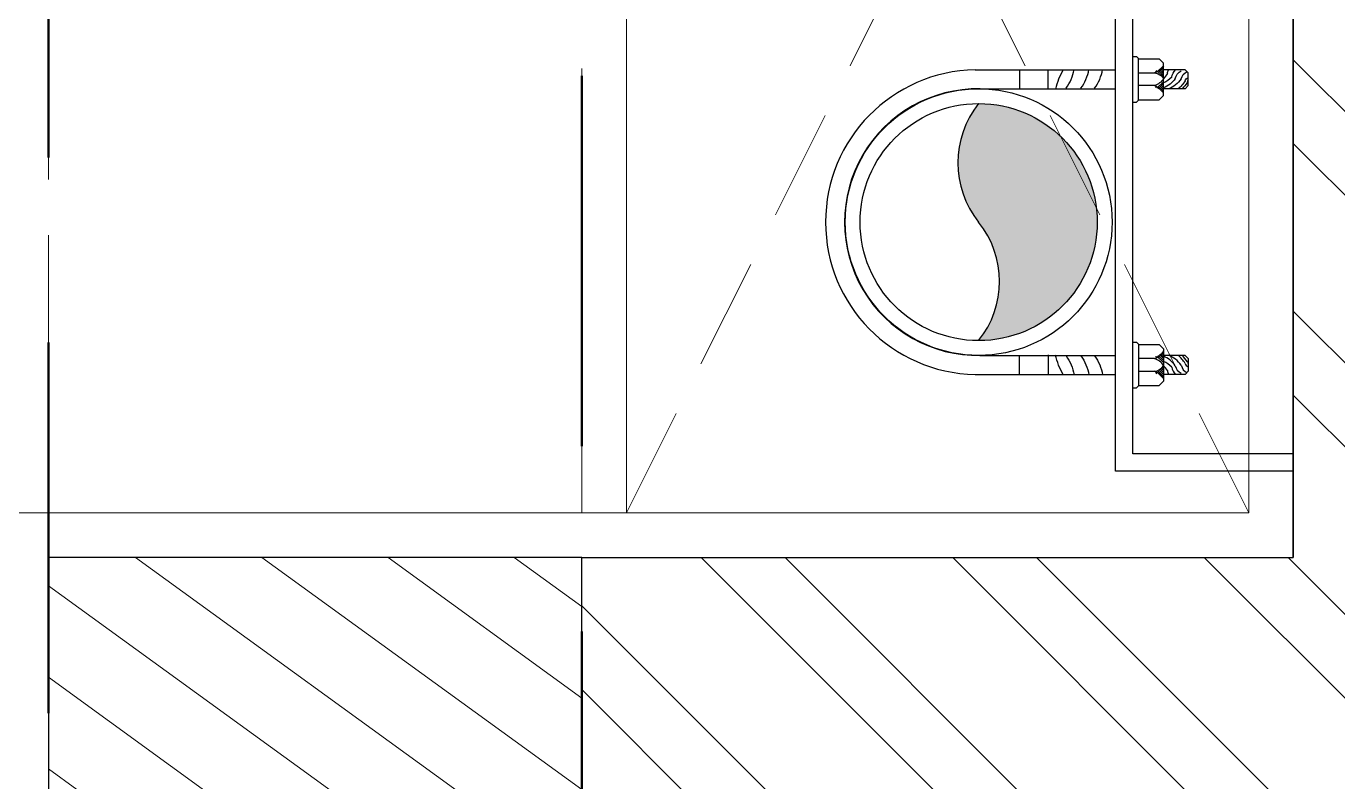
# Model space of a CAD drawing. Header units: inches. Extents: x -190799 to -189704, y -49100 to -46985.
# Drawn here: x -190497.99 to -190475.86, y -47977.65 to -47964.9 of the extents above; entities that cross this region are included whole.
import ezdxf

# ---------------------------------------------------------------- set-up
doc = ezdxf.new("R2010")
doc.units = ezdxf.units.IN
doc.header["$LTSCALE"] = 25
doc.header["$MEASUREMENT"] = 0
doc.linetypes.add('DASHED2', pattern=[0.375, 0.25, -0.125])
doc.layers.get('0').update_dxf_attribs({"lineweight": 0})
for name, color, linetype, lineweight in [('COLUMN', 1, 'Continuous', 30), ('COLUMNHATCH', 8, 'Continuous', 0), ('CWS', 180, 'Continuous', 18), ('elevation', 6, 'Continuous', 9), ('hidden', 7, 'DASHED2', 5), ('PLASTER LINE', 1, 'Continuous', 5), ('PP-BEAM', 104, 'DASHED2', 50), ('PP-WALL', 7, 'Continuous', 30), ('sechatch', 8, 'Continuous', 0), ('SH - ANGLE SUPPORT', 7, 'Continuous', 30)]:
    doc.layers.add(name, color=color, linetype=linetype, lineweight=lineweight)
doc.layers.add('SH- WWP', color=92, linetype='Continuous')

# ---------------------------------------------------------------- blocks, each defined once
blk = doc.blocks.new('*X19')
at = {"color": 0}
for p, q in [((113.6040440224238, 341.4692042597887), (113.7240518539459, 341.5892120913109)), ((113.7279130090329, 341.4162965511011), (114.3176786467903, 342.0060621888587)), ((113.8423566890578, 341.3539635358294), (114.318169125598, 341.8297759723697)), ((113.9481308900426, 341.2829610415177), (114.3186596044057, 341.6534897558808)), ((114.0456951115147, 341.2037485676931), (114.3191500832134, 341.4772035393918)), ((114.1352787081868, 341.1165554690687), (114.3196405620211, 341.3009173229029)), ((114.2169109186877, 341.0214109842728), (114.3201310408288, 341.1246311064139)), ((114.2904245531791, 340.9181479234677), (114.3206215196365, 340.948344889925))]:
    blk.add_line(p, q, dxfattribs=at)
blk = doc.blocks.new('wwp')
at = {"layer": 'SH- WWP', "lineweight": 30}
h = blk.add_hatch(color=256, dxfattribs=at)
edge = h.paths.add_edge_path()
edge.add_ellipse((-188963.3754563629, -47122.30950436633), major_axis=(1.131884257421873, -1.131884257421873), ratio=1, start_angle=96.33861705337148, end_angle=173.6613829472612, ccw=False)
edge.add_ellipse((-188964.3754563629, -47121.05957479056), major_axis=(-1.414213562374951, -1.414213562374951), ratio=0.9999999999973742, start_angle=-44.99999999948568, end_angle=134.9999999993352, ccw=False)
edge.add_ellipse((-188965.3754563629, -47119.80964521479), major_axis=(-1.131884257421873, -1.131884257421873), ratio=1, start_angle=6.338617053256482, end_angle=83.6613829472612)
at = {"layer": 'SH - ANGLE SUPPORT'}
for p, q in [((-188966.945100589, -47121.00102040143, -967.949206592016), (-188966.9451005889, -47123.36744830938, -967.949206592016)), ((-188966.625100589, -47121.0768013093, -967.949206592016), (-188966.625100589, -47123.36744830938, -967.949206592016)), ((-188962.1258349506, -47121.0768013093, -967.949206592016), (-188962.1258349506, -47123.36744830938, -967.949206592016)), ((-188961.8058349506, -47121.00102040143, -967.949206592016), (-188961.8058349507, -47123.36744830938, -967.949206592016)), ((-188966.9451005889, -47121.7496627559, -967.949206592016), (-188966.625100589, -47121.7496627559, -967.949206592016)), ((-188966.945100589, -47121.7496627559, -967.949206592016), (-188966.625100589, -47121.7496627559, -967.949206592016)), ((-188961.8058349506, -47121.7496627559, -967.949206592016), (-188962.1258349506, -47121.7496627559, -967.949206592016)), ((-188966.6154823462, -47122.23079238151, -967.949206592016), (-188966.9354823462, -47122.23079238151, -967.949206592016)), ((-188966.6154823462, -47122.23079238151, -967.949206592016), (-188966.9354823462, -47122.23079238151, -967.949206592016)), ((-188962.1354531934, -47122.23079238151, -967.949206592016), (-188961.8154531934, -47122.23079238151, -967.949206592016)), ((-188967.1687652276, -47123.66238844802, -967.949206592016), (-188967.1687652276, -47123.72282921278, -967.949206592016)), ((-188967.1687652276, -47123.72282921278, -967.949206592016), (-188967.1360786725, -47123.75551576802, -967.949206592016)), ((-188966.4341225053, -47123.75551576802, -967.949206592016), (-188967.1360786725, -47123.75551576802, -967.949206592016)), ((-188967.1315142996, -47123.76039828241, -967.949206592016), (-188967.1315142996, -47124.10291341733, -967.949206592016)), ((-188966.8928853954, -47123.75551576802, -967.949206592016), (-188966.8928853954, -47124.0257062045, -967.949206592016)), ((-188966.6776344645, -47124.02628598741, -967.949206592016), (-188966.6776344645, -47123.75551576802, -967.949206592016)), ((-188966.4014359502, -47123.7228292129, -967.949206592016), (-188966.4390050198, -47123.76039828241, -967.949206592016)), ((-188966.4390050198, -47123.76039828241, -967.949206592016), (-188966.4390050198, -47124.10291341733, -967.949206592016)), ((-188966.4014359502, -47123.66238844802, -967.949206592016), (-188966.4014359502, -47123.7228292129, -967.949206592016)), ((-188962.3492697575, -47123.66238844802, -967.949206592016), (-188962.3492697575, -47123.7228292129, -967.949206592016)), ((-188962.3492697575, -47123.7228292129, -967.949206592016), (-188962.311700688, -47123.76039828241, -967.949206592016)), ((-188962.3165832024, -47123.75551576802, -967.949206592016), (-188961.6146270353, -47123.75551576802, -967.949206592016)), ((-188962.311700688, -47123.76039828241, -967.949206592016), (-188962.311700688, -47124.10291341733, -967.949206592016)), ((-188962.0730712433, -47124.02628598741, -967.949206592016), (-188962.0730712433, -47123.75551576802, -967.949206592016)), ((-188961.8578203124, -47123.75551576802, -967.949206592016), (-188961.8578203124, -47124.0257062045, -967.949206592016)), ((-188961.6191914081, -47123.76039828241, -967.949206592016), (-188961.6191914081, -47124.10291341733, -967.949206592016)), ((-188961.5819404802, -47123.72282921278, -967.949206592016), (-188961.6146270353, -47123.75551576802, -967.949206592016)), ((-188961.5819404802, -47123.66238844802, -967.949206592016), (-188961.5819404802, -47123.72282921278, -967.949206592016)), ((-188967.1315142996, -47124.10291341733, -967.949206592016), (-188967.0570124436, -47124.1774152733, -967.949206592016)), ((-188966.5135068758, -47124.1774152733, -967.949206592016), (-188967.0570124436, -47124.1774152733, -967.949206592016)), ((-188966.9452596596, -47124.54107463412, -967.949206592016), (-188966.9452596596, -47124.1774152733, -967.949206592016)), ((-188966.6252596597, -47124.54103884092, -967.949206592016), (-188966.6252596597, -47124.1774152733, -967.949206592016)), ((-188966.4390050198, -47124.10291341733, -967.949206592016), (-188966.5135068758, -47124.1774152733, -967.949206592016)), ((-188962.311700688, -47124.10291341733, -967.949206592016), (-188962.237198832, -47124.1774152733, -967.949206592016)), ((-188962.237198832, -47124.1774152733, -967.949206592016), (-188961.6936932641, -47124.1774152733, -967.949206592016)), ((-188962.1254460481, -47124.54103884092, -967.949206592016), (-188962.1254460481, -47124.1774152733, -967.949206592016)), ((-188961.8054460481, -47124.54107463412, -967.949206592016), (-188961.8054460481, -47124.1774152733, -967.949206592016)), ((-188961.6191914081, -47124.10291341733, -967.949206592016), (-188961.6936932641, -47124.1774152733, -967.949206592016)), ((-188966.9452954529, -47124.54103884092, -967.949206592016), (-188966.8926726456, -47124.59366164822, -967.949206592016)), ((-188966.677882467, -47124.59366164822, -967.949206592016), (-188966.8926726456, -47124.59366164822, -967.949206592016)), ((-188966.6252596597, -47124.54103884092, -967.949206592016), (-188966.677882467, -47124.59366164822, -967.949206592016)), ((-188962.1254460481, -47124.54103884092, -967.949206592016), (-188962.0728232407, -47124.59366164822, -967.949206592016)), ((-188962.0728232407, -47124.59366164822, -967.949206592016), (-188961.8580330622, -47124.59366164822, -967.949206592016)), ((-188961.8054102548, -47124.54103884092, -967.949206592016), (-188961.8580330622, -47124.59366164822, -967.949206592016))]:
    blk.add_line(p, q, dxfattribs=at)
at = {"layer": 'SH - ANGLE SUPPORT', "lineweight": 30, "ltscale": 30}
for centre, radius, start, end in [((-188964.3754677697, -47121.04750148591, -967.949206592016), 2.570053173803593, 1.03628795968503, 178.963712040315), ((-188964.3754677698, -47121.04744831231, -967.949206592016), 2.249999999973499, 359.1086964157475, 181.0351236707968)]:
    blk.add_arc(centre, radius, start, end, dxfattribs=at)
at = {"layer": 'SH - ANGLE SUPPORT', "extrusion": (0, 0, -1)}
for centre, major_axis, ratio, start_param, end_param in [((-188966.4053004505, -47123.39469327271, -967.949206592016), (0.7483036439644577, -0.7483036439644576), 0.9999999996438159, 3.391710508017021, 3.722963248071372), ((-188966.4053004506, -47123.39469327271, -967.949206592016), (0.7483036439644577, -0.7483036439644576), 0.9999999996438159, 3.391710507990375, 3.722963248033285), ((-188967.0861160703, -47121.9045271393, -967.949206592016), (0.5499938548614107, -0.5499938548614107), 0.9999999996759106, 0.1632660788664343, 0.609270106273636), ((-188967.0861160703, -47121.9045271393, -967.949206592016), (0.5499938548614107, -0.5499938548614107), 0.9999999996759106, 0.1632660788664343, 0.609270106273636), ((-188966.0770411424, -47123.3116237513, -967.949206592016), (0.6743739490639936, -0.6743739490639933), 0.9999995311078936, 3.304858807710485, 3.314800786631487), ((-188966.0770411425, -47123.3116237513, -967.949206592016), (0.6743739490639936, -0.6743739490639933), 0.9999995311078936, 3.304858807652745, 3.314800786631487), ((-188967.0861160703, -47122.15266536758, -967.949206592016), (0.5499938548614107, -0.5499938548614107), 0.9999999996759106, 0.1632660789402746, 0.609270106273636), ((-188967.0861160703, -47122.15266536758, -967.949206592016), (0.5499938548614107, -0.5499938548614107), 0.9999999996759106, 0.1632660789402746, 0.609270106273636), ((-188966.0770411424, -47123.5597619797, -967.949206592016), (0.6743742929851421, 0.6743742929851421), 0.9999995182274332, 4.875654982009986, 4.885596952081814), ((-188966.0770411425, -47123.5597619797, -967.949206592016), (0.6743742929851421, 0.6743742929851421), 0.9999995182274332, 4.875654981979875, 4.885596952051754), ((-188967.0861160703, -47122.38426073521, -967.949206592016), (0.5499938549968599, 0.5499938549968602), 0.9999999998192924, 1.734062405639007, 2.180066432960775), ((-188967.0861160703, -47122.38426073521, -967.949206592016), (0.5499938549968599, 0.5499938549968602), 0.9999999998192924, 1.734062405639007, 2.180066432960775), ((-188966.0770411424, -47123.79135734731, -967.949206592016), (0.6743742929851421, 0.6743742929851421), 0.9999995182274332, 4.875654982007505, 4.885596952079185), ((-188966.0770411425, -47123.79135734731, -967.949206592016), (0.6743742929851421, 0.6743742929851421), 0.9999995182274332, 4.875654981952245, 4.885596952019065), ((-188962.3223877957, -47123.95354966592, -967.949206592016), (0.1836427452739943, 0.1836427452739944), 0.9999999999368012, 1.061026314357026, 1.819612571944631), ((-188961.8225734794, -47123.95354966592, -967.949206592016), (0.1836427452988981, -0.1836427452988981), 0.9999999997967158, 1.317026384795895, 2.080566339265138), ((-188962.0790531685, -47123.995972259, -967.949206592016), (0.1574100662167231, -0.1574100662167231), 0.9999999999492625, -0.6581166820825466, 0.1674448598593292), ((-188961.6083353435, -47123.95354966592, -967.949206592016), (0.1836427452739944, -0.1836427452739943), 0.9999999999368008, 1.321980081508954, 2.080566339232767), ((-188961.6982802378, -47124.00442618001, -967.949206592016), (0.3174102309503291, 0.3174102309503292), 0.9999999999057578, 2.957247137274627, 3.531377346273586), ((-188961.6964346924, -47124.04949546111, -967.949206592016), (0.2498462547944095, 0.2498462547944096), 0.9999999997529783, 3.071035400084627, 3.556541279245475), ((-188961.6054135555, -47123.80579111862, -967.949206592016), (0.3609602734330845, -0.3609602734330845), 0.9999999985248337, 1.329768372036687, 1.540798847705387), ((-188961.9155756982, -47124.4793448635, -967.949206592016), (0.1705916076496874, 0.1705916076496874), 0.999999999760294, 5.688778807289975, 5.971833700054205), ((-188961.7050588159, -47124.10160628171, -967.949206592016), (0.32020012842279, 0.3202001284227902), 0.9999999999894763, 2.954778906754643, 3.562597790696368), ((-188961.7277062596, -47124.10509882719, -967.949206592016), (0.3609602731301515, -0.3609602731301514), 0.9999999993591624, 1.329768371843753, 1.678717008352351), ((-188962.0036871641, -47124.66133378452, -967.949206592016), (0.1348098848379323, -0.1348098848379323), 0.9999999999832394, 4.157022774693521, 5.034816392605128), ((-188961.9955769743, -47124.55970017021, -967.949206592016), (0.1344147606365146, 0.1344147606365146), 0.999999999943205, 5.728383429126805, 6.607487426836458), ((-188961.9738431372, -47124.55320004231, -967.949206592016), (0.1705916076887823, 0.1705916076887825), 0.9999999996600238, 5.688778807193481, 6.270402491376283), ((-188961.7510131687, -47124.14397014401, -967.949206592016), (0.3609602733034912, -0.3609602733034912), 0.9999999989039782, 1.329768371948801, 1.608853964533869), ((-188962.0611753114, -47124.81752388892, -967.949206592016), (0.1705916081115296, -0.1705916081115296), 0.999999998305713, 4.117982481418323, 4.309006795710234), ((-188962.0259988087, -47124.63553641643, -967.949206592016), (0.0704988428573968, 0.0704988428573968), 0.9999999987001688, 5.845023447041205, 6.635131607456239)]:
    blk.add_ellipse(centre, major_axis=major_axis, ratio=ratio, start_param=start_param, end_param=end_param, dxfattribs=at)
at = {"layer": 'SH - ANGLE SUPPORT'}
for centre, major_axis, ratio, start_param, end_param in [((-188962.345635089, -47123.39469327271, -967.949206592016), (-0.7483036439644577, -0.7483036439644576), 0.9999999996438159, 3.391710508020425, 3.722963248078924), ((-188962.6738943971, -47123.3116237513, -967.949206592016), (-0.6743739490639936, -0.6743739490639933), 0.9999995311078936, 3.304858807697911, 3.314800786619087), ((-188961.6648194693, -47121.9045271393, -967.949206592016), (-0.5499938548614107, -0.5499938548614107), 0.9999999996759106, 0.1632660789033545, 0.6092701062675655), ((-188962.6738943971, -47123.5597619797, -967.949206592016), (-0.6743742929851421, 0.6743742929851421), 0.9999995182274332, 4.875654981909734, 4.885596952026206), ((-188961.6648194693, -47122.15266536758, -967.949206592016), (-0.5499938548614107, -0.5499938548614107), 0.9999999996759106, 0.1632660789033545, 0.609270106273636), ((-188962.6738943971, -47123.79135734731, -967.949206592016), (-0.6743742929851421, 0.6743742929851421), 0.9999995182274332, 4.875654981904773, 4.885596952026206), ((-188961.6648194693, -47122.38426073521, -967.949206592016), (-0.5499938549968599, 0.5499938549968602), 0.9999999998192924, 1.734062405642048, 2.18006643292402), ((-188967.1423703642, -47123.95354966592, -967.949206592016), (-0.1836427452739944, -0.1836427452739943), 0.9999999999368008, 1.321980081508954, 2.080566339232767), ((-188966.6716525393, -47123.995972259, -967.949206592016), (-0.1574100662167231, -0.1574100662167231), 0.9999999999492625, -0.6581166819626016, 0.1674448601924983), ((-188966.9281322283, -47123.95354966592, -967.949206592016), (-0.1836427452988981, -0.1836427452988981), 0.9999999997967158, 1.31702638456285, 2.080566339341388), ((-188966.4283179121, -47123.95354966592, -967.949206592016), (-0.1836427452739943, 0.1836427452739944), 0.9999999999368012, 1.061026314264988, 1.819612572026533), ((-188966.8351300095, -47124.4793448635, -967.949206592016), (-0.1705916076496874, 0.1705916076496874), 0.999999999760294, 5.688778807306168, 5.971833700054205), ((-188967.1452921522, -47123.80579111862, -967.949206592016), (-0.3609602734330845, -0.3609602734330845), 0.9999999985248337, 1.329768371967712, 1.540798847705387), ((-188967.0542710154, -47124.04949546111, -967.949206592016), (-0.2498462547944095, 0.2498462547944096), 0.9999999997529783, 3.07103540007882, 3.556541279278682), ((-188967.05242547, -47124.00442618001, -967.949206592016), (-0.3174102309503291, 0.3174102309503292), 0.9999999999057578, 2.957247137274627, 3.531377346261267), ((-188966.7768625706, -47124.55320004231, -967.949206592016), (-0.1705916076887824, 0.1705916076887824), 0.9999999996600238, 5.688778807161095, 6.270402491256428), ((-188966.7551287335, -47124.55970017021, -967.949206592016), (-0.1344147606365146, 0.1344147606365146), 0.999999999943205, 5.728383428940758, 6.607487426932795), ((-188966.7470185436, -47124.66133378452, -967.949206592016), (-0.1348098848379323, -0.1348098848379323), 0.9999999999832394, 4.157022774644297, 5.034816392267177), ((-188967.0456468918, -47124.10160628171, -967.949206592016), (-0.32020012842279, 0.3202001284227902), 0.9999999999894763, 2.954778906754643, 3.562597790826818), ((-188967.0229994481, -47124.10509882719, -967.949206592016), (-0.3609602731301515, -0.3609602731301514), 0.9999999993591624, 1.329768371829679, 1.678717008386833), ((-188966.724706899, -47124.63553641643, -967.949206592016), (-0.0704988428573968, 0.0704988428573968), 0.9999999987001688, 5.845023447041205, 6.635131607442305), ((-188966.6895303963, -47124.81752388892, -967.949206592016), (-0.1705916081115296, -0.1705916081115296), 0.999999998305713, 4.117982481585826, 4.309006795868541), ((-188966.9996925391, -47124.14397014401, -967.949206592016), (-0.3609602733034912, -0.3609602733034912), 0.9999999989039782, 1.329768372004166, 1.608853964503214)]:
    blk.add_ellipse(centre, major_axis=major_axis, ratio=ratio, start_param=start_param, end_param=end_param, dxfattribs=at)
at = {"layer": 'SH- WWP', "lineweight": 30}
for radius in [2.25, 2]:
    blk.add_circle((-188964.3754563629, -47121.05957479056, -967.949206592016), radius, dxfattribs=at)
for centre, start, end in [((-188963.3754563629, -47122.30950436633, -967.949206592016), 51.33861705367175, 128.6613829463282), ((-188965.3754563629, -47119.80964521479, -967.949206592016), 231.3386170536718, 308.6613829463283)]:
    blk.add_arc(centre, 1.600726067880088, start, end, dxfattribs=at)
at = {"layer": 'SH - ANGLE SUPPORT', "extrusion": (0, 0, -1)}
for p, xscale, yscale, zscale, rotation in [((188903.3122304656, -47102.88462784322, 967.949206592016), 0.1862546400225255, 0.1862546400225255, -0.1862546400003328, 270), ((188903.0444702547, -47102.8852076261, 967.949206592016), 0.1862546400225255, 0.1862546400225255, -0.1862546400003328, 270), ((189025.706235453, -47102.8852076261, 967.949206592016), -0.1862546400225255, 0.1862546399643179, -0.1862546400225255, 89.99999999999997), ((189025.4384752421, -47102.88462784322, 967.949206592016), -0.1862546400225255, 0.1862546399643179, -0.1862546400225255, 89.99999999999997)]:
    blk.add_blockref('*X19', p, dxfattribs=dict(at, xscale=xscale, yscale=yscale, zscale=zscale, rotation=rotation))

msp = doc.modelspace()

# ---------------------------------------------------------------- hatches: boundary and pattern name
at = {"layer": 'COLUMNHATCH', "ltscale": 5}
h = msp.add_hatch(dxfattribs=at)
h.set_pattern_fill('ANSI31', color=256, scale=10, angle=99.05005462872136, style=0)
h.set_pattern_definition([(144.0500546287213, (141.962397418858, -2979.542852115272), (-0.7338478202626239, -1.011912731758918), [])])
h.paths.add_polyline_path([(-190497.610429467, -47973.86745093873), (-190497.610429467, -47997.86745093873), (-190488.610429467, -47997.86745093873), (-190488.610429467, -47973.86745093873)])
at = {"layer": 'sechatch', "ltscale": 30}
h = msp.add_hatch(dxfattribs=at)
h.set_pattern_fill('ANSI32,_O', color=256, scale=8, angle=270)
h.set_pattern_definition([(315, (-190005.5472014655, -48317.74396592096), (2.121320343559643, 2.121320343559641), []), (315, (-190005.5472014655, -48319.15817948098), (2.121320343559643, 2.121320343559641), [])])
h.paths.add_polyline_path([(-190472.110429467, -47946.86745093936), (-190497.6104294672, -47946.86745093932), (-190497.610429467, -47951.36745093935), (-190476.610429467, -47951.36745093935), (-190476.610429467, -47973.86745093936), (-190488.610429467, -47973.86745093933), (-190488.610429467, -47978.36745093933), (-190410.6104294669, -47978.36745093933), (-190410.6104294669, -48018.86745093932), (-190406.1104294669, -48018.86745093932), (-190406.1104294669, -47978.36745093933), (-190389.610429467, -47978.36745093931), (-190389.6104294669, -47973.86745093931), (-190472.110429467, -47973.86745093933)])

# ---------------------------------------------------------------- linework, layer by layer
at = {"layer": 'COLUMN'}
msp.add_lwpolyline([(-190497.610429467, -47973.86745093933), (-190497.610429467, -47997.86745093933), (-190488.610429467, -47997.86745093933), (-190488.610429467, -47973.86745093933)], close=True, dxfattribs=at)
at = {"layer": 'elevation'}
msp.add_line((-190487.8604294671, -47973.11745093932), (-190487.860429467, -47952.11745093935), dxfattribs=at)
at = {"layer": 'hidden', "ltscale": 0.3}
for p, q in [((-190497.610429467, -47973.11745093932), (-190497.610429467, -47952.11745093935)), ((-190488.6104294671, -47973.11745093932), (-190488.610429467, -47952.11745093935)), ((-190487.860429467, -47973.11745093932), (-190477.360429467, -47952.11745093935)), ((-190477.360429467, -47973.11745093932), (-190487.860429467, -47952.11745093935))]:
    msp.add_line(p, q, dxfattribs=at)
at = {"layer": 'PLASTER LINE', "ltscale": 30}
for p, q in [((-190477.360429467, -47952.11745093935), (-190477.360429467, -47973.11745093936)), ((-190477.360429467, -47973.11745093938), (-190477.360429467, -47952.11745093938)), ((-190498.360429467, -47973.11745093932), (-190477.360429467, -47973.11745093936))]:
    msp.add_line(p, q, dxfattribs=at)
at = {"layer": 'PP-BEAM'}
for p, q in [((-190497.6104294668, -48473.36745093921), (-190497.610429467, -47372.36745093913)), ((-190488.6104294668, -48468.86745093921), (-190488.6104294668, -47372.36745093913))]:
    msp.add_line(p, q, dxfattribs=at)
at = {"layer": 'PP-WALL', "ltscale": 10}
for p, q in [((-190476.610429467, -47951.36745093935), (-190476.610429467, -47973.86745093933)), ((-190476.610429467, -47973.86745093938), (-190476.610429467, -47951.36745093935)), ((-190488.610429467, -47973.86745093933), (-190476.610429467, -47973.86745093936))]:
    msp.add_line(p, q, dxfattribs=at)
at = {"layer": 'SH - ANGLE SUPPORT'}
for points in [[(-190476.6110243102, -47972.41302064925), (-190479.6104399483, -47972.41301915552), (-190479.6104399483, -47951.36762990584), (-190476.610429467, -47951.36745093916)], [(-190476.6110241633, -47972.11808051065), (-190479.3154998096, -47972.11807916374), (-190479.3154998096, -47951.66255245022), (-190476.6104118722, -47951.66239107721)]]:
    msp.add_lwpolyline(points, dxfattribs=at)

# ---------------------------------------------------------------- block references
at = {"layer": 'CWS', "ltscale": 30, "rotation": 90}
msp.add_blockref('wwp', (-237602.9778882576, 140996.1657804375, 967.949206592016), dxfattribs=at)

doc.saveas('drawing.dxf')
